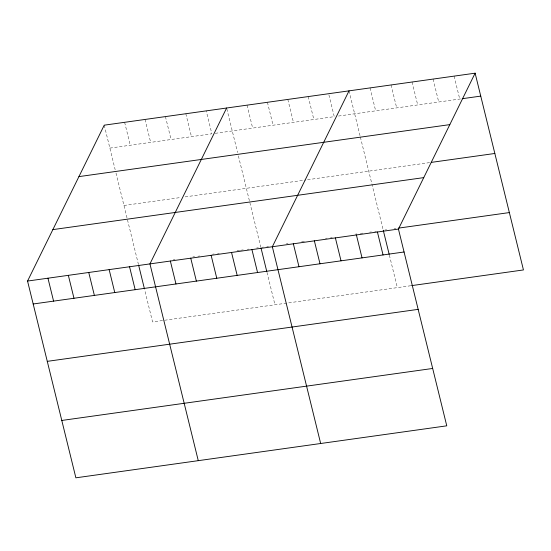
<?xml version="1.0" encoding="UTF-8"?>
<svg xmlns="http://www.w3.org/2000/svg" width="551" height="551" viewBox="0 0 551 551"><rect width="100%" height="100%" fill="white"/><g stroke="black" fill="none" stroke-linecap="round" stroke-linejoin="round"><path stroke-width="0.41" stroke-dasharray="2.75 2.07" d="M109.863 148.102L211.859 133.803L206.226 110.875M215.262 133.328L334.25 116.647L328.623 93.718M338.5 116.047L461.414 98.815M123.954 205.468L180.9 197.485M185.15 196.886L305.846 179.97M307.548 179.729L430.111 162.545M173.324 259.686L175.018 259.445M192.871 256.945L194.572 256.704M197.967 256.229L199.669 255.988M212.417 254.204L214.119 253.963M217.521 253.488L219.215 253.253M237.068 250.746L239.616 250.388M240.463 250.271L243.866 249.796M247.268 249.321L248.969 249.08M256.614 248.005L258.316 247.771M261.718 247.296L263.412 247.055M266.815 246.579L268.516 246.338M286.362 243.838L288.063 243.597M301.666 241.689L305.061 241.214M325.462 238.356L327.163 238.115M330.559 237.639L332.26 237.405M355.209 234.189L356.91 233.948M360.313 233.472L362.861 233.114M369.659 232.164L371.36 231.923M374.756 231.448L376.457 231.206M384.942 230.022L386.623 229.781M394.185 228.72L395.866 228.486M410.798 285.735L152.565 321.936L144.596 289.509M454.107 76.128L459.734 99.056M433.086 79.075L438.72 101.997M412.072 82.016L417.699 104.945M391.052 84.964L396.686 107.893M370.038 87.912L375.665 110.841M349.017 90.86L360.161 136.235M360.368 137.061L383.055 229.436M389.385 255.196L397.347 287.622M308.223 96.577L313.85 119.505M287.822 99.435L293.456 122.363M267.421 102.293L273.055 125.222M247.027 105.158L252.654 128.08M226.826 108.836L237.571 152.558M238.383 155.885L260.864 247.413M266.994 272.352L274.956 304.779M185.832 113.733L191.459 136.662M165.431 116.592L171.065 139.52M145.03 119.45L150.664 142.378M124.629 122.315L130.263 145.237M104.235 125.173L115.173 169.715M115.992 173.042L138.473 264.57"/><path stroke-width="0.83" d="M475.12 73.18L398.435 229.064L446.765 425.827L75.88 477.82L27.55 281.058L104.235 125.173L475.12 73.18L523.45 269.942L411.638 285.618M226.626 108.017L149.941 263.901L198.27 460.664M349.017 90.86L272.339 246.745L320.668 443.507M462.255 98.698L480.754 96.108M78.931 176.616L449.816 124.622M431.791 162.311L494.839 153.474M52.855 229.615L423.74 177.622M398.394 228.135L509.358 212.576M27.55 281.058L398.435 229.064M33.184 303.987L404.069 251.993M47.269 361.353L418.161 309.359M61.788 420.454L432.673 368.461M383.255 230.256L389.178 254.362M377.421 232.012L383.048 254.941M356.401 234.96L362.035 257.882M335.387 237.901L341.021 260.83M314.366 240.849L320 263.777M293.352 243.797L298.986 266.725M261.071 248.246L266.787 271.519M251.938 249.603L257.565 272.531M231.537 252.461L237.171 275.39M211.136 255.32L216.77 278.248M190.742 258.178L196.37 281.106M170.342 261.043L175.976 283.965M138.68 265.403L144.396 288.683M129.547 266.76L135.174 289.688M109.146 269.618L114.773 292.547M88.745 272.476L94.379 295.405M68.345 275.342L73.979 298.263M47.951 278.2L53.578 301.128"/></g></svg>
